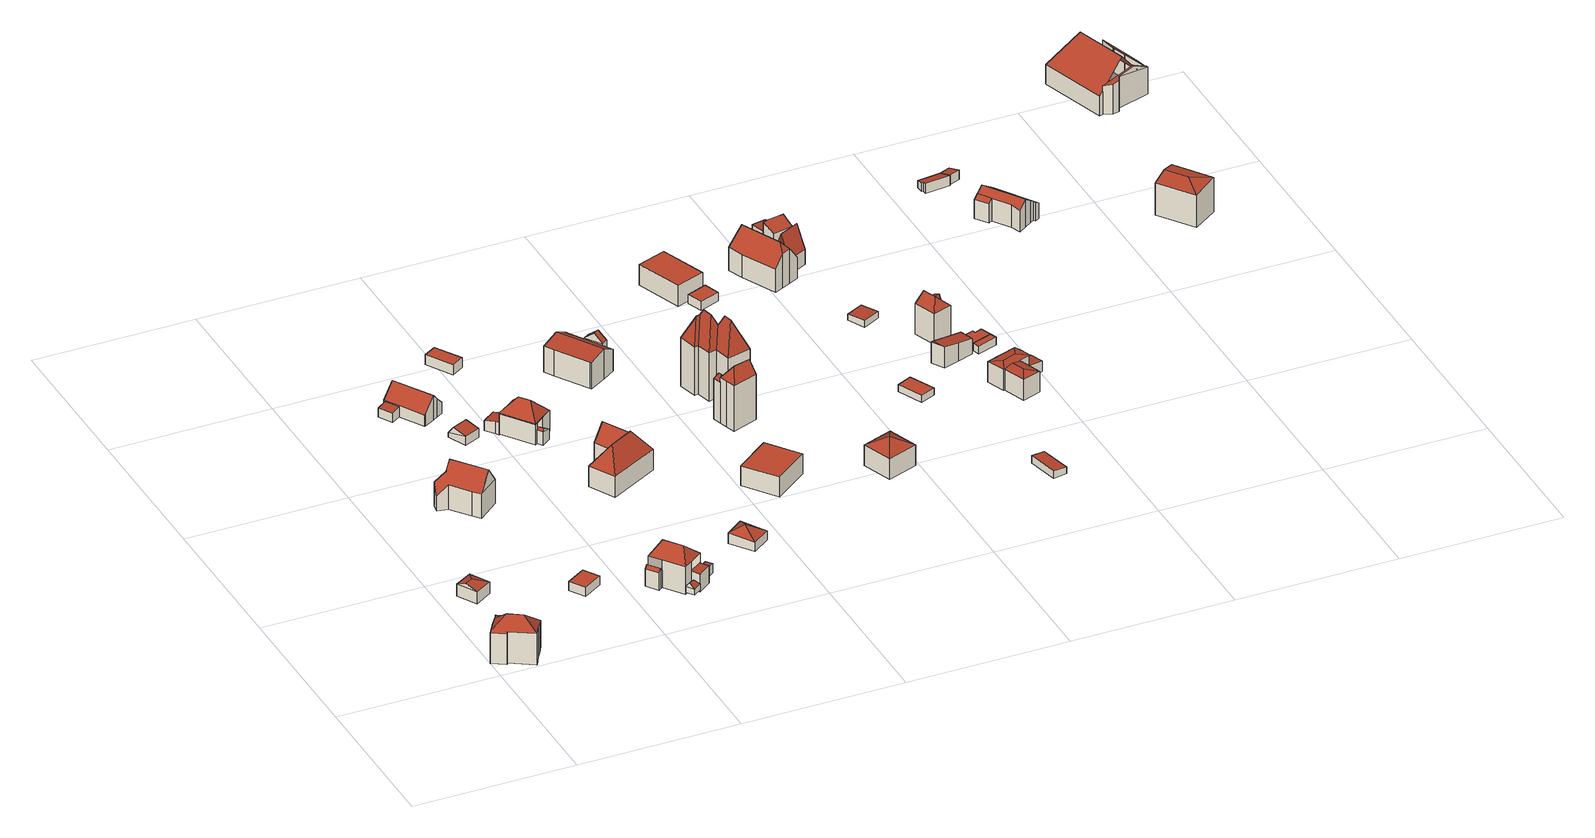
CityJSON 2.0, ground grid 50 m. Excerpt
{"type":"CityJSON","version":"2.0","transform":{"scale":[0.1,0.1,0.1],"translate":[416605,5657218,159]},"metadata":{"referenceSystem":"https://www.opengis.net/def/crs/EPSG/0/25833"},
"CityObjects":{
"building1":{"type":"Building","attributes":{"Gemeindeschluessel":14612000,"Geometrietyp2DReferenz":"3000","function":"31001_9998","roofType":"9999"},"children":["building1-1","building1-2"]},
"building1-1":{"type":"BuildingPart","attributes":{"Dachtyp_tdc":"tdcFreeFormRoof","Dachneigung":25.1,"QualitaetDacherkennung":10,"Geometrietyp2DReferenz":"3000","measuredHeight":8.45,"roofType":"5000"},"parents":["building1"],"geometry":[{"type":"MultiSurface","lod":"2","boundaries":[[[0,1,2,3]],[[1,4,5,2]],[[4,6,7,5]],[[6,8,9,7]],[[8,10,11,9]],[[12,0,3,13]],[[10,8,14]],[[8,6,4,1,0,15,14]],[[0,12,15]],[[12,10,14,15]],[[3,2,5,7,9,11,13]]],"semantics":{"surfaces":[{"type":"WallSurface"},{"type":"RoofSurface"},{"type":"GroundSurface"}],"values":[0,0,0,0,0,0,1,1,1,1,2]}}]},
"building1-2":{"type":"BuildingPart","attributes":{"Dachtyp_tdc":"tdcHipRoof","Dachneigung":44.8,"QualitaetDacherkennung":46,"Geometrietyp2DReferenz":"3000","measuredHeight":12.95,"roofType":"3200"},"parents":["building1"],"geometry":[{"type":"MultiSurface","lod":"2","boundaries":[[[16,17,18,19]],[[17,20,21,18]],[[20,22,23,21]],[[22,24,25,23]],[[24,26,27,25]],[[26,28,29,27]],[[28,30,31,29]],[[30,32,33,31]],[[32,34,12,13,33]],[[35,11,10]],[[35,16,19,11]],[[34,32,30,36]],[[22,20,17,16,37]],[[30,28,26,24,22,37,36]],[[16,35,34,36,37]],[[19,18,21,23,25,27,29,31,33,13,11]]],"semantics":{"surfaces":[{"type":"WallSurface"},{"type":"RoofSurface"},{"type":"GroundSurface"}],"values":[0,0,0,0,0,0,0,0,0,0,0,1,1,1,1,2]}}]},
"building2":{"type":"Building","attributes":{"Dachtyp_tdc":"tdcHipAndGableRoof","Gemeindeschluessel":14612000,"Dachneigung":21.62,"QualitaetDacherkennung":76,"Geometrietyp2DReferenz":"3000","measuredHeight":5.39,"function":"31001_9998","roofType":"5000"},"geometry":[{"type":"Solid","lod":"2","boundaries":[[[[38,39,40,41]],[[39,42,43,40]],[[42,44,45,43]],[[44,38,41,45]],[[42,39,46]],[[38,44,47]],[[39,38,47,46]],[[44,42,46,47]],[[41,40,43,45]]]],"semantics":{"surfaces":[{"type":"WallSurface"},{"type":"RoofSurface"},{"type":"GroundSurface"}],"values":[[0,0,0,0,1,0,1,1,2]]}}]},
"building3":{"type":"Building","attributes":{"Dachtyp_tdc":"tdcPolyFlatRoof","Gemeindeschluessel":14612000,"Dachneigung":0,"QualitaetDacherkennung":45,"Geometrietyp2DReferenz":"3000","measuredHeight":3,"function":"31001_9998","roofType":"1000"},"geometry":[{"type":"Solid","lod":"2","boundaries":[[[[48,49,50,51]],[[49,52,53,50]],[[52,54,55,53]],[[54,48,51,55]],[[54,52,49,48]],[[51,50,53,55]]]],"semantics":{"surfaces":[{"type":"WallSurface"},{"type":"RoofSurface"},{"type":"GroundSurface"}],"values":[[0,0,0,0,1,2]]}}]},
"building4":{"type":"Building","attributes":{"Dachtyp_tdc":"tdcFreeFormRoof","Gemeindeschluessel":14612000,"Dachneigung":53.07,"QualitaetDacherkennung":64,"Geometrietyp2DReferenz":"3000","measuredHeight":13.55,"function":"31001_9998","roofType":"5000"},"geometry":[{"type":"Solid","lod":"2","boundaries":[[[[56,57,58,59,60,61,62,63,64,65,66]],[[67,68,57,56]],[[68,69,58,57]],[[69,70,59,58]],[[70,71,60,59]],[[71,72,61,60]],[[72,73,62,61]],[[73,74,63,62]],[[74,75,64,63]],[[75,76,65,64]],[[76,77,66,65]],[[77,67,56,66]],[[76,75,78,79,69,68,67,77]],[[78,74,73,72,71,70,79]],[[70,69,79]],[[75,74,78]]]],"semantics":{"surfaces":[{"type":"GroundSurface"},{"type":"WallSurface"},{"type":"RoofSurface"}],"values":[[0,1,1,1,1,1,1,1,1,1,1,1,2,2,1,1]]}}]},
"building5":{"type":"Building","attributes":{"Gemeindeschluessel":14612000,"Geometrietyp2DReferenz":"3000","function":"31001_9998","roofType":"9999"},"children":["building5-1","building5-2"]},
"building5-1":{"type":"BuildingPart","attributes":{"Dachtyp_tdc":"tdcPolyFlatRoof","Dachneigung":7.34,"QualitaetDacherkennung":69,"Geometrietyp2DReferenz":"3000","measuredHeight":3.31,"roofType":"2100"},"parents":["building5"],"geometry":[{"type":"MultiSurface","lod":"2","boundaries":[[[80,81,82,83]],[[84,85,86,87]],[[85,80,83,86]],[[85,84,81,80]],[[83,82,87,86]]],"semantics":{"surfaces":[{"type":"WallSurface"},{"type":"RoofSurface"},{"type":"GroundSurface"}],"values":[0,0,0,1,2]}}]},
"building5-2":{"type":"BuildingPart","attributes":{"Dachtyp_tdc":"tdcGableRoof","Dachneigung":46.7,"QualitaetDacherkennung":74,"Geometrietyp2DReferenz":"3000","measuredHeight":7.92,"roofType":"3100"},"parents":["building5"],"geometry":[{"type":"MultiSurface","lod":"2","boundaries":[[[88,82,81]],[[88,89,90,82]],[[89,91,92,90]],[[91,93,94,92]],[[93,95,96,94]],[[95,97,98,96]],[[97,99,100,98]],[[99,101,102,100]],[[101,103,104,102]],[[103,105,106,104]],[[105,107,108,106]],[[107,109,110,108]],[[109,111,112,110]],[[111,113,84,87,112]],[[107,105,103,101,99,97,95,93,91]],[[91,89,88,113,111,109,107]],[[87,82,90,92,94,96,98,100,102,104,106,108,110,112]]],"semantics":{"surfaces":[{"type":"WallSurface"},{"type":"RoofSurface"},{"type":"GroundSurface"}],"values":[0,0,0,0,0,0,0,0,0,0,0,0,0,0,1,1,2]}}]},
"building6":{"type":"Building","attributes":{"Dachtyp_tdc":"tdcFreeFormRoof","Gemeindeschluessel":14612000,"Dachneigung":47.41,"QualitaetDacherkennung":12,"Geometrietyp2DReferenz":"3000","measuredHeight":3.45,"function":"31001_9998","roofType":"5000"},"geometry":[{"type":"Solid","lod":"2","boundaries":[[[[114,115,116,117]],[[115,118,119,116]],[[118,120,121,119]],[[120,114,117,121]],[[122,123,120,118]],[[122,118,115]],[[123,122,115,114]],[[123,114,120]],[[117,116,119,121]]]],"semantics":{"surfaces":[{"type":"WallSurface"},{"type":"RoofSurface"},{"type":"GroundSurface"}],"values":[[0,0,0,0,1,1,1,0,2]]}}]},
"building7":{"type":"Building","attributes":{"Gemeindeschluessel":14612000,"Geometrietyp2DReferenz":"3000","function":"31001_9998","roofType":"9999"},"children":["building7-1","building7-2","building7-3","building7-4"]},
"building7-1":{"type":"BuildingPart","attributes":{"Dachtyp_tdc":"tdcPolyFlatRoof","Dachneigung":8.64,"QualitaetDacherkennung":60,"Geometrietyp2DReferenz":"3000","measuredHeight":6.29,"roofType":"2100"},"parents":["building7"],"geometry":[{"type":"MultiSurface","lod":"2","boundaries":[[[124,125,126,127]],[[125,128,129,126]],[[128,130,131,129]],[[130,132,133,131]],[[130,128,125,124,132]],[[133,127,126,129,131]]],"semantics":{"surfaces":[{"type":"WallSurface"},{"type":"RoofSurface"},{"type":"GroundSurface"}],"values":[0,0,0,0,1,2]}}]},
"building7-2":{"type":"BuildingPart","attributes":{"Dachtyp_tdc":"tdcPolyFlatRoof","Dachneigung":3.96,"QualitaetDacherkennung":49,"Geometrietyp2DReferenz":"3000","measuredHeight":5.89,"roofType":"2100"},"parents":["building7"],"geometry":[{"type":"MultiSurface","lod":"2","boundaries":[[[134,135,136,137]],[[138,139,140,141]],[[139,142,143,140]],[[142,134,137,143]],[[142,139,138,135,134]],[[137,136,141,140,143]]],"semantics":{"surfaces":[{"type":"WallSurface"},{"type":"RoofSurface"},{"type":"GroundSurface"}],"values":[0,0,0,0,1,2]}}]},
"building7-3":{"type":"BuildingPart","attributes":{"Dachtyp_tdc":"tdcFreeFormRoof","Dachneigung":52.85,"QualitaetDacherkennung":14,"Geometrietyp2DReferenz":"3000","measuredHeight":6.68,"roofType":"5000"},"parents":["building7"],"geometry":[{"type":"MultiSurface","lod":"2","boundaries":[[[144,145,146,147]],[[145,148,149,146]],[[148,150,151,149]],[[150,152,153,151]],[[154,144,147,155]],[[150,148,145,144]],[[144,154,152,150]],[[147,146,149,151,153,155]]],"semantics":{"surfaces":[{"type":"WallSurface"},{"type":"RoofSurface"},{"type":"GroundSurface"}],"values":[0,0,0,0,0,1,1,2]}}]},
"building7-4":{"type":"BuildingPart","attributes":{"Dachtyp_tdc":"tdcFreeFormRoof","Dachneigung":42.91,"QualitaetDacherkennung":62,"Geometrietyp2DReferenz":"3000","measuredHeight":12.78,"roofType":"5000"},"parents":["building7"],"geometry":[{"type":"MultiSurface","lod":"2","boundaries":[[[156,157,158,136,135]],[[157,159,154,155,158]],[[160,153,152]],[[160,161,162,153]],[[161,163,127,162]],[[163,124,127]],[[164,133,132]],[[164,165,141,133]],[[165,138,141]],[[165,164,163,161,166,167]],[[161,160,166]],[[160,159,157,167,166]],[[157,156,165,167]],[[136,158,155,153,162,127,133,141]]],"semantics":{"surfaces":[{"type":"WallSurface"},{"type":"RoofSurface"},{"type":"GroundSurface"}],"values":[0,0,0,0,0,0,0,0,0,1,1,1,1,2]}}]},
"building8":{"type":"Building","attributes":{"Dachtyp_tdc":"tdcGableRoof","Gemeindeschluessel":14612000,"Dachneigung":10.67,"QualitaetDacherkennung":21,"Geometrietyp2DReferenz":"3000","measuredHeight":3.77,"function":"31001_9998","roofType":"3100"},"geometry":[{"type":"Solid","lod":"2","boundaries":[[[[168,169,170,171]],[[169,172,173,170]],[[172,174,175,173]],[[174,168,171,175]],[[172,169,176]],[[168,174,177]],[[169,168,177,176]],[[174,172,176,177]],[[171,170,173,175]]]],"semantics":{"surfaces":[{"type":"WallSurface"},{"type":"RoofSurface"},{"type":"GroundSurface"}],"values":[[0,0,0,0,0,0,1,1,2]]}}]},
"building9":{"type":"Building","attributes":{"Dachtyp_tdc":"tdcPolyFlatRoof","Gemeindeschluessel":14612000,"Dachneigung":0,"QualitaetDacherkennung":13,"Geometrietyp2DReferenz":"3000","measuredHeight":3.15,"function":"31001_9998","roofType":"1000"},"geometry":[{"type":"Solid","lod":"2","boundaries":[[[[178,179,180,181]],[[179,182,183,180]],[[182,184,185,183]],[[184,178,181,185]],[[184,182,179,178]],[[181,180,183,185]]]],"semantics":{"surfaces":[{"type":"WallSurface"},{"type":"RoofSurface"},{"type":"GroundSurface"}],"values":[[0,0,0,0,1,2]]}}]},
"building10":{"type":"Building","attributes":{"Dachtyp_tdc":"tdcPolyFlatRoof","Gemeindeschluessel":14612000,"Dachneigung":10.37,"QualitaetDacherkennung":70,"Geometrietyp2DReferenz":"3000","measuredHeight":4.11,"function":"31001_9998","roofType":"2100"},"geometry":[{"type":"Solid","lod":"2","boundaries":[[[[186,187,188,189]],[[187,190,191,188]],[[190,192,193,191]],[[192,194,195,193]],[[194,186,189,195]],[[194,192,190,187,186]],[[189,188,191,193,195]]]],"semantics":{"surfaces":[{"type":"WallSurface"},{"type":"RoofSurface"},{"type":"GroundSurface"}],"values":[[0,0,0,0,0,1,2]]}}]},
"building11":{"type":"Building","attributes":{"Gemeindeschluessel":14612000,"Geometrietyp2DReferenz":"3000","function":"31001_9998","roofType":"9999"},"children":["building11-1","building11-2"]},
"building11-1":{"type":"BuildingPart","attributes":{"Dachtyp_tdc":"tdcGableRoof","Dachneigung":33.6,"QualitaetDacherkennung":15,"Geometrietyp2DReferenz":"3000","measuredHeight":5.39,"roofType":"3100"},"parents":["building11"],"geometry":[{"type":"MultiSurface","lod":"2","boundaries":[[[196,197,198,199]],[[197,200,201,198]],[[200,202,203,201]],[[200,197,204]],[[197,196,205,204]],[[202,200,204,205]],[[199,198,201,203]]],"semantics":{"surfaces":[{"type":"WallSurface"},{"type":"RoofSurface"},{"type":"GroundSurface"}],"values":[0,0,0,0,1,1,2]}}]},
"building11-2":{"type":"BuildingPart","attributes":{"Dachtyp_tdc":"tdcHipRoof","Dachneigung":47.22,"QualitaetDacherkennung":75,"Geometrietyp2DReferenz":"3000","measuredHeight":11.13,"roofType":"3200"},"parents":["building11"],"geometry":[{"type":"MultiSurface","lod":"2","boundaries":[[[206,207,208,209]],[[207,210,211,208]],[[210,212,213,211]],[[212,214,199,213]],[[214,196,199]],[[215,216,217,203,202]],[[216,206,209,217]],[[210,218,219,220]],[[221,222,212,223,224]],[[219,224,223,220]],[[212,210,220,223]],[[216,224,219,206]],[[215,221,224,216]],[[212,222,214]],[[214,222,221,215]],[[206,219,218,207]],[[207,218,210]],[[209,208,211,213,199,203,217]]],"semantics":{"surfaces":[{"type":"WallSurface"},{"type":"RoofSurface"},{"type":"GroundSurface"}],"values":[0,0,0,0,0,0,0,1,1,1,1,0,0,0,0,0,0,2]}}]},
"building12":{"type":"Building","attributes":{"Dachtyp_tdc":"tdcPolyFlatRoof","Gemeindeschluessel":14612000,"Dachneigung":0,"QualitaetDacherkennung":84,"Geometrietyp2DReferenz":"3000","measuredHeight":3.33,"function":"31001_9998","roofType":"1000"},"geometry":[{"type":"Solid","lod":"2","boundaries":[[[[225,226,227,228]],[[226,229,230,227]],[[229,231,232,230]],[[231,225,228,232]],[[231,229,226,225]],[[228,227,230,232]]]],"semantics":{"surfaces":[{"type":"WallSurface"},{"type":"RoofSurface"},{"type":"GroundSurface"}],"values":[[0,0,0,0,1,2]]}}]},
"building13":{"type":"Building","attributes":{"Dachtyp_tdc":"tdcFreeFormRoof","Gemeindeschluessel":14612000,"Dachneigung":55.38,"QualitaetDacherkennung":66,"Geometrietyp2DReferenz":"3000","measuredHeight":13.31,"function":"31001_9998","roofType":"5000"},"geometry":[{"type":"Solid","lod":"2","boundaries":[[[[233,234,235]],[[236,233,235,237]],[[238,239,236,237,240]],[[238,240,241]],[[239,238,241,242]],[[243,244,245,246,247,248]],[[241,240,244,243]],[[240,237,245,244]],[[237,235,246,245]],[[235,234,247,246]],[[234,242,248,247]],[[242,241,243,248]],[[233,236,239,242,234]]]],"semantics":{"surfaces":[{"type":"WallSurface"},{"type":"RoofSurface"},{"type":"GroundSurface"}],"values":[[0,1,1,1,1,2,0,0,0,0,0,0,1]]}}]},
"building14":{"type":"Building","attributes":{"Dachtyp_tdc":"tdcTentRoof","Gemeindeschluessel":14612000,"Dachneigung":26.99,"QualitaetDacherkennung":42,"Geometrietyp2DReferenz":"3000","measuredHeight":5.52,"function":"31001_9998","roofType":"3500"},"geometry":[{"type":"Solid","lod":"2","boundaries":[[[[249,250,251,252]],[[250,253,254,251]],[[253,255,256,254]],[[255,249,252,256]],[[250,249,257]],[[253,250,257]],[[255,253,257]],[[249,255,257]],[[252,251,254,256]]]],"semantics":{"surfaces":[{"type":"WallSurface"},{"type":"RoofSurface"},{"type":"GroundSurface"}],"values":[[0,0,0,0,1,1,1,1,2]]}}]},
"building15":{"type":"Building","attributes":{"Gemeindeschluessel":14612000,"Geometrietyp2DReferenz":"3000","function":"31001_9998","roofType":"9999"},"children":["building15-1","building15-2"]},
"building15-1":{"type":"BuildingPart","attributes":{"Dachtyp_tdc":"tdcGableRoof","Dachneigung":38.47,"QualitaetDacherkennung":63,"Geometrietyp2DReferenz":"3000","measuredHeight":10.13,"roofType":"3100"},"parents":["building15"],"geometry":[{"type":"MultiSurface","lod":"2","boundaries":[[[258,259,260,261,262]],[[259,263,264,260]],[[263,265,266,267,264]],[[263,259,268]],[[258,265,269]],[[259,258,269,268]],[[265,263,268,269]],[[261,260,264,267]]],"semantics":{"surfaces":[{"type":"WallSurface"},{"type":"RoofSurface"},{"type":"GroundSurface"}],"values":[0,0,0,0,0,1,1,2]}}]},
"building15-2":{"type":"BuildingPart","attributes":{"Dachtyp_tdc":"tdcGableRoof","Dachneigung":11.44,"QualitaetDacherkennung":45,"Geometrietyp2DReferenz":"3000","measuredHeight":9.8,"roofType":"3100"},"parents":["building15"],"geometry":[{"type":"MultiSurface","lod":"2","boundaries":[[[266,270,271,267]],[[270,272,273,271]],[[272,274,275,273]],[[274,276,277,275]],[[276,278,279,277]],[[278,280,281,279]],[[280,282,283,281]],[[282,284,285,283]],[[284,262,261,285]],[[282,280,278,276,274,272]],[[272,270,266,262,284,282]],[[267,271,273,275,277,279,281,283,285,261]]],"semantics":{"surfaces":[{"type":"WallSurface"},{"type":"RoofSurface"},{"type":"GroundSurface"}],"values":[0,0,0,0,0,0,0,0,0,1,1,2]}}]},
"building16":{"type":"Building","attributes":{"Dachtyp_tdc":"tdcPolyFlatRoof","Gemeindeschluessel":14612000,"Dachneigung":0,"QualitaetDacherkennung":52,"Geometrietyp2DReferenz":"3000","measuredHeight":6.54,"function":"31001_9998","roofType":"1000"},"geometry":[{"type":"Solid","lod":"2","boundaries":[[[[286,287,288,289]],[[290,291,292,293]],[[286,289,290,293]],[[289,288,291,290]],[[288,287,292,291]],[[287,286,293,292]]]],"semantics":{"surfaces":[{"type":"RoofSurface"},{"type":"GroundSurface"},{"type":"WallSurface"}],"values":[[0,1,2,2,2,2]]}}]},
"building17":{"type":"Building","attributes":{"Gemeindeschluessel":14612000,"Geometrietyp2DReferenz":"3000","function":"31001_9998","roofType":"9999"},"children":["building17-1","building17-2"]},
"building17-1":{"type":"BuildingPart","attributes":{"Dachtyp_tdc":"tdcFreeFormRoof","Dachneigung":61.55,"QualitaetDacherkennung":14,"Geometrietyp2DReferenz":"3000","measuredHeight":15.26,"roofType":"5000"},"parents":["building17"],"geometry":[{"type":"MultiSurface","lod":"2","boundaries":[[[294,295,296,297]],[[295,298,299,296]],[[298,300,301,299]],[[295,294,302,303]],[[294,300,302]],[[300,298,303,302]],[[298,295,303]],[[297,296,299,301]]],"semantics":{"surfaces":[{"type":"WallSurface"},{"type":"RoofSurface"},{"type":"GroundSurface"}],"values":[0,0,0,1,1,1,1,2]}}]},
"building17-2":{"type":"BuildingPart","attributes":{"Dachtyp_tdc":"tdcFreeFormRoof","Dachneigung":54.78,"QualitaetDacherkennung":2,"Geometrietyp2DReferenz":"3000","measuredHeight":18.84,"roofType":"5000"},"parents":["building17"],"geometry":[{"type":"MultiSurface","lod":"2","boundaries":[[[304,305,306,307]],[[305,308,309,306]],[[308,310,311,309]],[[310,312,313,311]],[[312,314,315,313]],[[314,316,297,315]],[[316,294,297]],[[317,318,319,301,300]],[[318,304,307,319]],[[316,314,312,320]],[[312,310,308,320]],[[308,305,304,318,317,316,320]],[[307,306,309,311,313,315,297,301,319]]],"semantics":{"surfaces":[{"type":"WallSurface"},{"type":"RoofSurface"},{"type":"GroundSurface"}],"values":[0,0,0,0,0,0,0,0,0,1,1,1,2]}}]},
"building18":{"type":"Building","attributes":{"Dachtyp_tdc":"tdcFreeFormRoof","Gemeindeschluessel":14612000,"Dachneigung":67.36,"QualitaetDacherkennung":2,"Geometrietyp2DReferenz":"3000","measuredHeight":24.95,"function":"31001_9998","roofType":"5000"},"geometry":[{"type":"Solid","lod":"2","boundaries":[[[[321,322,323,324]],[[322,325,326,323]],[[325,327,328,326]],[[327,329,330,328]],[[329,331,332,330]],[[331,333,334,332]],[[333,335,336,334]],[[335,337,338,336]],[[337,339,340,338]],[[339,341,342,340]],[[341,343,344,342]],[[343,321,324,344]],[[345,346,341,339]],[[347,345,339,337]],[[348,349,350,347,337,335]],[[348,335,351]],[[335,352,351]],[[333,352,335]],[[331,352,333]],[[352,331,329]],[[352,329,327]],[[351,352,327,325]],[[349,348,351,325,322]],[[350,349,322,321]],[[346,345,347,350,321,343]],[[346,343,341]],[[324,323,326,328,330,332,334,336,338,340,342,344]]]],"semantics":{"surfaces":[{"type":"WallSurface"},{"type":"RoofSurface"},{"type":"GroundSurface"}],"values":[[0,0,0,0,0,0,0,0,0,0,0,0,1,1,1,1,1,1,1,1,1,1,1,1,1,1,2]]}}]},
"building19":{"type":"Building","attributes":{"Dachtyp_tdc":"tdcTentRoof","Gemeindeschluessel":14612000,"Dachneigung":29.95,"QualitaetDacherkennung":81,"Geometrietyp2DReferenz":"3000","measuredHeight":9.58,"function":"31001_9998","roofType":"3500"},"geometry":[{"type":"Solid","lod":"2","boundaries":[[[[353,354,355,356]],[[354,357,358,355]],[[357,359,360,358]],[[359,353,356,360]],[[354,353,361]],[[357,354,361]],[[359,357,361]],[[353,359,361]],[[356,355,358,360]]]],"semantics":{"surfaces":[{"type":"WallSurface"},{"type":"RoofSurface"},{"type":"GroundSurface"}],"values":[[0,0,0,0,1,1,1,1,2]]}}]},
"building20":{"type":"Building","attributes":{"Dachtyp_tdc":"tdcPolyFlatRoof","Gemeindeschluessel":14612000,"Dachneigung":0,"QualitaetDacherkennung":82,"Geometrietyp2DReferenz":"3000","measuredHeight":6.79,"function":"31001_9998","roofType":"1000"},"geometry":[{"type":"Solid","lod":"2","boundaries":[[[[362,363,364,365]],[[363,366,367,364]],[[366,368,369,367]],[[366,363,362,368]],[[369,365,364,367]],[[368,362,365,369]]]],"semantics":{"surfaces":[{"type":"WallSurface"},{"type":"RoofSurface"},{"type":"GroundSurface"}],"values":[[0,0,0,1,2,0]]}}]},
"building21":{"type":"Building","attributes":{"Dachtyp_tdc":"tdcPolyFlatRoof","Gemeindeschluessel":14612000,"Dachneigung":0,"QualitaetDacherkennung":82,"Geometrietyp2DReferenz":"3000","measuredHeight":2.9,"function":"31001_9998","roofType":"1000"},"geometry":[{"type":"Solid","lod":"2","boundaries":[[[[370,371,372,373]],[[371,374,375,372]],[[374,376,377,375]],[[376,370,373,377]],[[376,374,371,370]],[[373,372,375,377]]]],"semantics":{"surfaces":[{"type":"WallSurface"},{"type":"RoofSurface"},{"type":"GroundSurface"}],"values":[[0,0,0,0,1,2]]}}]},
"building22":{"type":"Building","attributes":{"Dachtyp_tdc":"tdcPolyFlatRoof","Gemeindeschluessel":14612000,"Dachneigung":0,"QualitaetDacherkennung":81,"Geometrietyp2DReferenz":"3000","measuredHeight":2.27,"function":"31001_9998","roofType":"1000"},"geometry":[{"type":"Solid","lod":"2","boundaries":[[[[378,379,380,381]],[[379,382,383,380]],[[382,384,385,383]],[[384,378,381,385]],[[384,382,379,378]],[[381,380,383,385]]]],"semantics":{"surfaces":[{"type":"WallSurface"},{"type":"RoofSurface"},{"type":"GroundSurface"}],"values":[[0,0,0,0,1,2]]}}]},
"building23":{"type":"Building","attributes":{"Dachtyp_tdc":"tdcPolyFlatRoof","Gemeindeschluessel":14612000,"Dachneigung":3.33,"QualitaetDacherkennung":64,"Geometrietyp2DReferenz":"3000","measuredHeight":2.37,"function":"31001_9998","roofType":"2100"},"geometry":[{"type":"Solid","lod":"2","boundaries":[[[[386,387,388,389]],[[387,390,391,388]],[[390,392,393,391]],[[392,386,389,393]],[[392,390,387,386]],[[389,388,391,393]]]],"semantics":{"surfaces":[{"type":"WallSurface"},{"type":"RoofSurface"},{"type":"GroundSurface"}],"values":[[0,0,0,0,1,2]]}}]},
"building24":{"type":"Building","attributes":{"Gemeindeschluessel":14612000,"Geometrietyp2DReferenz":"3000","function":"31001_9998","roofType":"9999"},"children":["building24-1","building24-2"]},
"building24-1":{"type":"BuildingPart","attributes":{"Dachtyp_tdc":"tdcGableRoof","Dachneigung":68.6,"QualitaetDacherkennung":11,"Geometrietyp2DReferenz":"3000","measuredHeight":12.24,"roofType":"3100"},"parents":["building24"],"geometry":[{"type":"MultiSurface","lod":"2","boundaries":[[[394,395,396,397]],[[395,398,399,396]],[[398,400,401,399]],[[400,402,403,401]],[[404,405,406,407]],[[405,394,397,406]],[[408,409,402,400,398]],[[398,395,394,405,404,410,408]],[[397,396,399,401,403,411,407,406]]],"semantics":{"surfaces":[{"type":"WallSurface"},{"type":"RoofSurface"},{"type":"GroundSurface"}],"values":[0,0,0,0,0,0,1,1,2]}}]},
"building24-2":{"type":"BuildingPart","attributes":{"Dachtyp_tdc":"tdcGableAndHippedGRoof","Dachneigung":53.27,"QualitaetDacherkennung":57,"Geometrietyp2DReferenz":"3000","measuredHeight":13.42,"roofType":"9999"},"parents":["building24"],"geometry":[{"type":"MultiSurface","lod":"2","boundaries":[[[412,413,414,415]],[[413,416,417,414]],[[416,418,419,417]],[[418,420,421,419]],[[420,422,404,407,421]],[[423,424,425,403,402]],[[424,426,427,425]],[[426,428,429,427]],[[428,430,431,429]],[[430,432,433,431]],[[432,412,415,433]],[[428,426,434]],[[426,424,423,409,435,410,422,420,418,416,413,434]],[[413,412,432,430,428,434]],[[415,414,417,419,421,407,411,403,425,427,429,431,433]]],"semantics":{"surfaces":[{"type":"WallSurface"},{"type":"RoofSurface"},{"type":"GroundSurface"}],"values":[0,0,0,0,0,0,0,0,0,0,0,1,1,1,2]}}]},
"building25":{"type":"Building","attributes":{"Dachtyp_tdc":"tdcPolyFlatRoof","Gemeindeschluessel":14612000,"Dachneigung":2.87,"QualitaetDacherkennung":64,"Geometrietyp2DReferenz":"3000","measuredHeight":2.2,"function":"31001_9998","roofType":"2100"},"geometry":[{"type":"Solid","lod":"2","boundaries":[[[[436,437,438,439]],[[437,440,441,438]],[[440,442,443,441]],[[442,436,439,443]],[[442,440,437,436]],[[439,438,441,443]]]],"semantics":{"surfaces":[{"type":"WallSurface"},{"type":"RoofSurface"},{"type":"GroundSurface"}],"values":[[0,0,0,0,1,2]]}}]},
"building26":{"type":"Building","attributes":{"Gemeindeschluessel":14612000,"Geometrietyp2DReferenz":"3000","function":"31001_9998","roofType":"9999"},"children":["building26-1","building26-2"]},
"building26-1":{"type":"BuildingPart","attributes":{"Dachtyp_tdc":"tdcPolyFlatRoof","Dachneigung":22.62,"QualitaetDacherkennung":57,"Geometrietyp2DReferenz":"3000","measuredHeight":7.35,"roofType":"2100"},"parents":["building26"],"geometry":[{"type":"MultiSurface","lod":"2","boundaries":[[[444,445,446,447]],[[445,448,449,446]],[[448,450,451,449]],[[450,452,453,454,451]],[[455,444,447,456,457]],[[455,452,450,448,445,444]],[[447,446,449,451,454,456]]],"semantics":{"surfaces":[{"type":"WallSurface"},{"type":"RoofSurface"},{"type":"GroundSurface"}],"values":[0,0,0,0,0,1,2]}}]},
"building26-2":{"type":"BuildingPart","attributes":{"Dachtyp_tdc":"tdcPolyFlatRoof","Dachneigung":4.59,"QualitaetDacherkennung":80,"Geometrietyp2DReferenz":"3000","measuredHeight":3.03,"roofType":"2100"},"parents":["building26"],"geometry":[{"type":"MultiSurface","lod":"2","boundaries":[[[453,458,459,454]],[[458,460,461,459]],[[460,457,456,461]],[[457,460,458,453]],[[454,459,461,456]]],"semantics":{"surfaces":[{"type":"WallSurface"},{"type":"RoofSurface"},{"type":"GroundSurface"}],"values":[0,0,0,1,2]}}]},
"building27":{"type":"Building","attributes":{"Dachtyp_tdc":"tdcFreeFormRoof","Gemeindeschluessel":14612000,"Dachneigung":10.07,"QualitaetDacherkennung":25,"Geometrietyp2DReferenz":"3000","measuredHeight":6.96,"function":"31001_9998","roofType":"5000"},"geometry":[{"type":"Solid","lod":"2","boundaries":[[[[462,463,464,465]],[[463,466,467,464]],[[466,468,469,467]],[[468,470,471,469]],[[470,472,473,471]],[[472,462,465,473]],[[474,475,462]],[[470,468,466,463,475,474,472]],[[462,472,474]],[[463,462,475]],[[465,464,467,469,471,473]]]],"semantics":{"surfaces":[{"type":"WallSurface"},{"type":"RoofSurface"},{"type":"GroundSurface"}],"values":[[0,0,0,0,0,0,1,1,0,0,2]]}}]},
"building28":{"type":"Building","attributes":{"Gemeindeschluessel":14612000,"Geometrietyp2DReferenz":"3000","function":"31001_9998","roofType":"9999"},"children":["building28-1","building28-2"]},
"building28-1":{"type":"BuildingPart","attributes":{"Dachtyp_tdc":"tdcFreeFormRoof","Dachneigung":43.65,"QualitaetDacherkennung":2,"Geometrietyp2DReferenz":"3000","measuredHeight":13.06,"roofType":"5000"},"parents":["building28"],"geometry":[{"type":"MultiSurface","lod":"2","boundaries":[[[476,477,478,479]],[[477,480,481,478]],[[480,482,483,481]],[[482,484,485,483]],[[484,486,487,488,485]],[[489,476,479,490,491]],[[484,482,480,477,492]],[[477,476,492]],[[476,489,493,494,495,486,484,492]],[[479,478,481,483,485,488,496,490]]],"semantics":{"surfaces":[{"type":"WallSurface"},{"type":"RoofSurface"},{"type":"GroundSurface"}],"values":[0,0,0,0,0,0,1,1,1,2]}}]},
"building28-2":{"type":"BuildingPart","attributes":{"Dachtyp_tdc":"tdcGableRoof","Dachneigung":69.75,"QualitaetDacherkennung":10,"Geometrietyp2DReferenz":"3000","measuredHeight":10.52,"roofType":"3100"},"parents":["building28"],"geometry":[{"type":"MultiSurface","lod":"2","boundaries":[[[497,498,499,500]],[[498,501,502,499]],[[501,491,490,502]],[[487,503,504,488]],[[503,497,500,504]],[[505,493,491,501,498]],[[498,497,503,487,495,505]],[[500,499,502,490,496,488,504]]],"semantics":{"surfaces":[{"type":"WallSurface"},{"type":"RoofSurface"},{"type":"GroundSurface"}],"values":[0,0,0,0,0,1,1,2]}}]},
"building29":{"type":"Building","attributes":{"Gemeindeschluessel":14612000,"Geometrietyp2DReferenz":"3000","function":"31001_9998","roofType":"9999"},"children":["building29-1","building29-2","building29-3"]},
"building29-1":{"type":"BuildingPart","attributes":{"Dachtyp_tdc":"tdcHipRoof","Dachneigung":13.16,"QualitaetDacherkennung":77,"Geometrietyp2DReferenz":"3000","measuredHeight":7.41,"roofType":"3200"},"parents":["building29"],"geometry":[{"type":"MultiSurface","lod":"2","boundaries":[[[506,507,508]],[[506,509,510,507]],[[509,511,512,510]],[[511,513,514,512]],[[513,515,516,517,514]],[[518,519,520,521,522]],[[519,523,520]],[[524,515,513,525]],[[511,509,526]],[[513,511,526,525]],[[509,506,527,528,519,518,524,525,526]],[[507,510,512,514,517,529,521,520]]],"semantics":{"surfaces":[{"type":"WallSurface"},{"type":"RoofSurface"},{"type":"GroundSurface"}],"values":[0,0,0,0,0,0,0,1,1,1,1,2]}}]},
"building29-2":{"type":"BuildingPart","attributes":{"Dachtyp_tdc":"tdcHipAndGableRoof","Dachneigung":13.05,"QualitaetDacherkennung":69,"Geometrietyp2DReferenz":"3000","measuredHeight":7.42,"roofType":"5000"},"parents":["building29"],"geometry":[{"type":"MultiSurface","lod":"2","boundaries":[[[523,530,531,520]],[[530,532,533,531]],[[532,508,507,533]],[[532,530,534]],[[530,523,528,535,534]],[[508,532,534,535,527]],[[520,531,533,507]]],"semantics":{"surfaces":[{"type":"WallSurface"},{"type":"RoofSurface"},{"type":"GroundSurface"}],"values":[0,0,0,1,1,1,2]}}]},
"building29-3":{"type":"BuildingPart","attributes":{"Dachtyp_tdc":"tdcPolyFlatRoof","Dachneigung":7.18,"QualitaetDacherkennung":58,"Geometrietyp2DReferenz":"3000","measuredHeight":4.07,"roofType":"2100"},"parents":["building29"],"geometry":[{"type":"MultiSurface","lod":"2","boundaries":[[[536,537,538,539]],[[537,522,521,538]],[[516,540,541,517]],[[540,536,539,541]],[[540,516,542,522,537,536]],[[539,538,521,529,517,541]]],"semantics":{"surfaces":[{"type":"WallSurface"},{"type":"RoofSurface"},{"type":"GroundSurface"}],"values":[0,0,0,0,1,2]}}]},
"building30":{"type":"Building","attributes":{"Dachtyp_tdc":"tdcPolyFlatRoof","Gemeindeschluessel":14612000,"Dachneigung":0,"QualitaetDacherkennung":56,"Geometrietyp2DReferenz":"3000","measuredHeight":2.28,"function":"31001_9998","roofType":"1000"},"geometry":[{"type":"Solid","lod":"2","boundaries":[[[[543,544,545,546]],[[544,547,548,545]],[[547,549,550,548]],[[549,551,552,550]],[[551,553,554,552]],[[553,555,556,554]],[[555,543,546,556]],[[555,553,551,549,547,544,543]],[[546,545,548,550,552,554,556]]]],"semantics":{"surfaces":[{"type":"WallSurface"},{"type":"RoofSurface"},{"type":"GroundSurface"}],"values":[[0,0,0,0,0,0,0,1,2]]}}]},
"building31":{"type":"Building","attributes":{"Dachtyp_tdc":"tdcPolyFlatRoof","Gemeindeschluessel":14612000,"Dachneigung":0,"QualitaetDacherkennung":63,"Geometrietyp2DReferenz":"3000","measuredHeight":2.53,"function":"31001_9998","roofType":"1000"},"geometry":[{"type":"Solid","lod":"2","boundaries":[[[[543,555,557,558]],[[555,559,560,557]],[[559,561,562,560]],[[561,543,558,562]],[[561,559,555,543]],[[558,557,560,562]]]],"semantics":{"surfaces":[{"type":"WallSurface"},{"type":"RoofSurface"},{"type":"GroundSurface"}],"values":[[0,0,0,0,1,2]]}}]},
"building32":{"type":"Building","attributes":{"Dachtyp_tdc":"tdcPolyFlatRoof","Gemeindeschluessel":14612000,"Dachneigung":12.84,"QualitaetDacherkennung":60,"Geometrietyp2DReferenz":"3000","measuredHeight":3.23,"function":"31001_9998","roofType":"2100"},"geometry":[{"type":"Solid","lod":"2","boundaries":[[[[563,564,565,566]],[[564,567,568,565]],[[567,569,570,568]],[[569,571,572,570]],[[571,573,574,572]],[[573,563,566,574]],[[573,571,569,567,564,563]],[[566,565,568,570,572,574]]]],"semantics":{"surfaces":[{"type":"WallSurface"},{"type":"RoofSurface"},{"type":"GroundSurface"}],"values":[[0,0,0,0,0,0,1,2]]}}]},
"building33":{"type":"Building","attributes":{"Gemeindeschluessel":14612000,"Geometrietyp2DReferenz":"3000","function":"31001_9998","roofType":"9999"},"children":["building33-1","building33-2"]},
"building33-1":{"type":"BuildingPart","attributes":{"Dachtyp_tdc":"tdcPolyFlatRoof","Dachneigung":36.62,"QualitaetDacherkennung":56,"Geometrietyp2DReferenz":"3000","measuredHeight":7.45,"roofType":"2100"},"parents":["building33"],"geometry":[{"type":"MultiSurface","lod":"2","boundaries":[[[575,576,577,578,579]],[[580,581,582,583]],[[581,575,579,582]],[[581,580,584,576,575]],[[579,578,583,582]]],"semantics":{"surfaces":[{"type":"WallSurface"},{"type":"RoofSurface"},{"type":"GroundSurface"}],"values":[0,0,0,1,2]}}]},
"building33-2":{"type":"BuildingPart","attributes":{"Dachtyp_tdc":"tdcGableRoof","Dachneigung":35.74,"QualitaetDacherkennung":83,"Geometrietyp2DReferenz":"3000","measuredHeight":9.03,"roofType":"3100"},"parents":["building33"],"geometry":[{"type":"MultiSurface","lod":"2","boundaries":[[[577,585,586,578]],[[585,587,588,586]],[[587,589,590,588]],[[589,591,592,590]],[[591,593,594,592]],[[593,595,596,594]],[[595,597,598,596]],[[597,599,600,598]],[[599,601,602,600]],[[601,603,580,583,602]],[[597,595,593,591,589,587,585]],[[585,577,584,603,601,599,597]],[[583,578,586,588,590,592,594,596,598,600,602]]],"semantics":{"surfaces":[{"type":"WallSurface"},{"type":"RoofSurface"},{"type":"GroundSurface"}],"values":[0,0,0,0,0,0,0,0,0,0,1,1,2]}}]},
"building34":{"type":"Building","attributes":{"Dachtyp_tdc":"tdcPolyFlatRoof","Gemeindeschluessel":14612000,"Dachneigung":13.12,"QualitaetDacherkennung":59,"Geometrietyp2DReferenz":"3000","measuredHeight":2.94,"function":"31001_9998","roofType":"2100"},"geometry":[{"type":"Solid","lod":"2","boundaries":[[[[604,569,605,606]],[[569,607,608,605]],[[607,609,610,608]],[[609,604,606,610]],[[609,607,569,604]],[[606,605,608,610]]]],"semantics":{"surfaces":[{"type":"WallSurface"},{"type":"RoofSurface"},{"type":"GroundSurface"}],"values":[[0,0,0,0,1,2]]}}]},
"building35":{"type":"Building","attributes":{"Dachtyp_tdc":"tdcHipAndGableRoof","Gemeindeschluessel":14612000,"Dachneigung":17.84,"QualitaetDacherkennung":63,"Geometrietyp2DReferenz":"3000","measuredHeight":12.01,"function":"31001_9998","roofType":"5000"},"geometry":[{"type":"Solid","lod":"2","boundaries":[[[[611,612,613,614]],[[612,615,616,613]],[[615,617,618,616]],[[617,611,614,618]],[[615,612,619]],[[611,617,620]],[[612,611,620,619]],[[617,615,619,620]],[[614,613,616,618]]]],"semantics":{"surfaces":[{"type":"WallSurface"},{"type":"RoofSurface"},{"type":"GroundSurface"}],"values":[[0,0,0,0,1,0,1,1,2]]}}]},
"building36":{"type":"Building","attributes":{"Gemeindeschluessel":14612000,"Geometrietyp2DReferenz":"3000","function":"31001_9998","roofType":"9999"},"children":["building36-1","building36-2","building36-3"]},
"building36-1":{"type":"BuildingPart","attributes":{"Dachtyp_tdc":"tdcFreeFormRoof","Dachneigung":10.54,"QualitaetDacherkennung":9,"Geometrietyp2DReferenz":"3000","measuredHeight":11.38,"roofType":"5000"},"parents":["building36"],"geometry":[{"type":"MultiSurface","lod":"2","boundaries":[[[621,622,623,624,625]],[[626,627,628,629]],[[627,630,631,628]],[[630,632,633,634,631]],[[635,622,621,636,637,638]],[[630,627,626,635,638,639,640,641,632]],[[626,622,635]],[[624,623,629,628,631,634,642,643]],[[622,626,629,623]]],"semantics":{"surfaces":[{"type":"WallSurface"},{"type":"RoofSurface"},{"type":"GroundSurface"}],"values":[0,0,0,0,1,1,0,2,0]}}]},
"building36-2":{"type":"BuildingPart","attributes":{"Dachtyp_tdc":"tdcPolyFlatRoof","Dachneigung":48.01,"QualitaetDacherkennung":48,"Geometrietyp2DReferenz":"3000","measuredHeight":11.96,"roofType":"2100"},"parents":["building36"],"geometry":[{"type":"MultiSurface","lod":"2","boundaries":[[[644,645,646,647,648]],[[645,649,650,646]],[[649,651,652,650]],[[651,653,654,652]],[[653,625,624,654]],[[625,653,651,649,645,644,655,636,656]],[[643,647,646,650,652,654,624]]],"semantics":{"surfaces":[{"type":"WallSurface"},{"type":"RoofSurface"},{"type":"GroundSurface"}],"values":[0,0,0,0,0,1,2]}}]},
"building36-3":{"type":"BuildingPart","attributes":{"Dachtyp_tdc":"tdcHipAndGableRoof","Dachneigung":49.38,"QualitaetDacherkennung":46,"Geometrietyp2DReferenz":"3000","measuredHeight":15.87,"roofType":"5000"},"parents":["building36"],"geometry":[{"type":"MultiSurface","lod":"2","boundaries":[[[633,657,658,634]],[[657,659,660,658]],[[659,661,662,660]],[[661,663,664,662]],[[663,665,666,664]],[[665,648,647,666]],[[665,663,661,659,667]],[[659,657,633,668,641,669,667]],[[669,639,670,671,648,665,667]],[[642,634,658,660,662,664,666,647,643]]],"semantics":{"surfaces":[{"type":"WallSurface"},{"type":"RoofSurface"},{"type":"GroundSurface"}],"values":[0,0,0,0,0,0,1,1,1,2]}}]}
},
"vertices":[
[65,173,83],[68,177,81],[68,177,3],[65,173,3],[122,144,81],[122,144,3],[120,140,83],[120,140,3],[138,129,83],[138,129,3],[128,112,83],[128,112,3],[55,156,83],[55,156,3],[124,126,88],[69,160,88],
[164,90,88],[154,72,92],[154,72,3],[164,90,3],[135,42,99],[135,42,3],[115,8,106],[115,8,3],[45,51,106],[45,51,3],[42,45,103],[42,45,3],[2,70,103],[2,70,3],[5,75,106],[5,75,3],[27,111,98],[27,111,3],[55,156,88],[128,112,88],[65,97,133],[106,72,133],
[50,394,61],[103,425,61],[103,425,21],[50,394,21],[138,367,60],[138,367,21],[85,335,60],[85,335,21],[89,380,75],[66,366,75],
[335,275,62],[395,312,62],[395,312,32],[335,275,32],[424,264,62],[424,264,32],[364,227,62],[364,227,32],
[161,765,53],[166,794,53],[200,788,53],[236,816,53],[259,834,53],[280,808,53],[270,800,53],[323,732,53],[258,680,53],[240,702,53],[194,760,53],[161,765,101],[166,794,130],[200,788,161],[236,816,154],[259,834,114],[280,808,114],[270,800,132],[323,732,132],[258,680,132],[240,702,132],[194,760,132],[291,706,188],[216,800,188],
[189,1210,123],[217,1227,127],[217,1227,94],[189,1210,94],[241,1186,127],[213,1169,123],[213,1169,94],[241,1186,94],
[217,1227,131],[215,1230,131],[215,1230,94],[250,1251,174],[250,1251,94],[284,1272,131],[284,1272,94],[315,1220,131],[315,1220,94],[321,1223,124],[321,1223,94],[342,1188,124],[342,1188,94],[337,1184,131],[337,1184,94],[355,1153,131],[355,1153,94],[337,1142,153],[337,1142,94],[321,1133,174],[321,1133,94],[288,1113,134],[288,1113,94],[285,1112,131],[285,1112,94],[241,1186,131],
[603,86,83],[628,104,83],[628,104,64],[603,86,64],[645,81,83],[645,81,64],[620,63,83],[620,63,64],[627,85,99],[612,74,99],
[623,196,120],[634,205,118],[634,205,57],[623,196,57],[645,213,116],[645,213,57],[671,179,116],[671,179,57],[648,162,120],[648,162,57],
[645,81,114],[628,104,116],[628,104,57],[645,81,57],[669,134,116],[672,129,115],[672,129,57],[669,134,57],[686,112,114],[686,112,57],
[553,141,124],[546,136,113],[546,136,57],[553,141,57],[520,172,113],[520,172,57],[526,176,124],[526,176,57],[533,181,113],[533,181,57],[559,145,113],[559,145,57],
[628,104,147],[603,86,147],[603,86,57],[559,145,147],[533,181,147],[598,229,147],[598,229,57],[623,196,147],[648,162,147],[669,134,147],[580,186,185],[619,133,185],
[398,1001,122],[348,979,122],[348,979,93],[398,1001,93],[322,1037,108],[322,1037,93],[373,1060,108],[373,1060,93],[329,1022,131],[379,1045,131],
[672,129,109],[689,142,109],[689,142,78],[672,129,78],[703,124,109],[703,124,78],[686,112,109],[686,112,78],
[432,967,155],[411,994,148],[411,994,116],[432,967,116],[452,1025,148],[452,1025,116],[480,987,157],[480,987,116],[439,957,157],[439,957,116],
[541,890,152],[553,874,152],[553,874,118],[541,890,118],[526,854,162],[526,854,118],[514,870,162],[514,870,118],[529,856,172],[517,872,172],
[439,957,184],[480,987,184],[480,987,118],[439,957,118],[504,1006,184],[504,1006,118],[573,914,184],[573,914,118],[541,890,184],[514,870,184],[508,865,184],[508,865,118],[480,987,185],[439,957,187],[494,948,230],[514,870,187],[541,890,186],[517,919,230],[508,865,187],
[435,1251,174],[388,1331,174],[388,1331,141],[435,1251,141],[426,1354,174],[426,1354,141],[474,1274,174],[474,1274,141],
[657,750,221],[688,767,170],[625,734,170],[702,667,222],[653,681,170],[624,614,235],[698,654,235],[562,633,170],[605,553,170],[759,635,170],[605,553,102],[562,633,102],[653,681,102],[625,734,102],[688,767,102],[759,635,102],
[780,189,151],[835,229,151],[835,229,116],[780,189,116],[885,159,146],[885,159,116],[830,120,146],[830,120,116],[828,180,171],
[780,1135,237],[798,1146,237],[798,1146,162],[780,1135,162],[780,1135,234],[830,1095,240],[830,1095,162],[812,1083,240],[812,1083,234],[812,1083,162],[815,1119,263],[797,1107,263],
[830,1054,234],[830,1054,162],[791,1029,260],[791,1029,162],[739,996,247],[739,996,162],[736,1000,247],[736,1000,162],[673,1101,247],[673,1101,162],[655,1130,247],[655,1130,162],[707,1162,260],[707,1162,162],[747,1188,234],[747,1188,162],
[1109,411,191],[1036,508,191],[929,428,191],[1002,331,191],[1002,331,126],[929,428,126],[1036,508,126],[1109,411,126],
[1011,741,259],[1003,767,259],[1003,767,126],[1011,741,126],[1024,774,259],[1024,774,126],[1031,747,259],[1031,747,126],[1018,754,278],[1016,760,278],
[1086,738,309],[1098,742,308],[1098,742,126],[1086,738,126],[1099,740,312],[1099,740,126],[1108,715,275],[1108,715,126],[1028,687,275],[1028,687,126],[1019,715,275],[1019,715,126],[1011,741,275],[1031,747,275],[1078,761,275],[1078,761,126],[1046,723,314],
[1053,859,285],[1029,853,285],[1029,853,127],[1053,859,127],[1018,899,285],[1018,899,127],[1006,896,285],[1006,896,127],[991,957,285],[991,957,127],[1003,959,285],[1003,959,127],[1061,974,285],[1061,974,127],[1077,977,285],[1077,977,127],[1091,918,285],[1091,918,127],[1116,924,285],[1116,924,127],[1140,824,285],[1140,824,127],[1066,806,285],[1066,806,127],[1088,877,377],[1094,852,377],[1072,887,346],[1049,932,376],[1057,898,376],[1072,889,346],[1040,937,359],[1028,934,359],
[1305,431,156],[1400,464,156],[1400,464,89],[1305,431,89],[1433,370,156],[1433,370,89],[1339,336,156],[1339,336,89],[1369,400,185],
[1183,1483,209],[1235,1339,209],[1235,1339,141],[1183,1483,141],[1146,1308,209],[1146,1308,141],[1094,1451,209],[1094,1451,141],
[1237,1328,174],[1254,1280,174],[1254,1280,145],[1237,1328,145],[1192,1257,174],[1192,1257,145],[1174,1305,174],[1174,1305,145],
[1570,624,133],[1534,702,133],[1534,702,110],[1570,624,110],[1580,724,133],[1580,724,110],[1617,646,133],[1617,646,110],
[1723,233,124],[1764,241,122],[1764,241,100],[1723,233,100],[1787,143,122],[1787,143,100],[1745,136,124],[1745,136,100],
[1479,1375,203],[1529,1400,203],[1529,1400,142],[1479,1375,142],[1539,1379,265],[1539,1379,142],[1552,1353,191],[1552,1353,142],[1490,1322,191],[1490,1322,142],[1460,1384,158],[1472,1390,159],[1472,1390,142],[1460,1384,142],[1477,1348,265],[1486,1329,213],[1469,1365,213],[1477,1348,142],
[1348,1413,219],[1391,1422,276],[1391,1422,142],[1348,1413,142],[1397,1423,269],[1397,1423,142],[1412,1424,250],[1412,1424,142],[1438,1430,214],[1438,1430,142],[1460,1384,213],[1490,1322,213],[1502,1296,212],[1502,1296,142],[1473,1282,256],[1473,1282,142],[1445,1269,255],[1445,1269,142],[1419,1257,217],[1419,1257,142],[1367,1366,216],[1367,1366,142],[1450,1296,276],[1477,1348,213],
[1568,995,163],[1541,1049,160],[1541,1049,141],[1568,995,141],[1594,1076,160],[1594,1076,141],[1621,1022,163],[1621,1022,141],
[1536,1462,248],[1544,1419,230],[1544,1419,175],[1536,1462,175],[1481,1405,230],[1481,1405,175],[1470,1449,248],[1470,1449,175],[1480,1451,248],[1480,1451,205],[1480,1451,175],[1524,1460,248],[1524,1460,175],[1524,1460,205],
[1468,1518,200],[1468,1518,175],[1511,1525,200],[1511,1525,175],
[1669,777,192],[1727,797,184],[1727,797,124],[1669,777,124],[1776,814,175],[1776,814,124],[1791,771,175],[1791,771,124],[1742,754,184],[1742,754,124],[1692,737,193],[1692,737,124],[1687,745,193],[1675,779,193],
[1770,868,232],[1710,847,232],[1710,847,132],[1770,868,132],[1685,918,232],[1685,918,132],[1691,919,238],[1691,919,132],[1715,927,262],[1715,927,132],[1744,937,232],[1744,937,231],[1744,937,132],[1759,898,232],[1759,898,132],[1759,898,165],[1730,887,262],[1750,922,232],[1750,923,232],[1746,934,232],[1750,923,132],
[1755,941,231],[1762,927,237],[1762,927,132],[1755,941,132],[1774,903,165],[1774,903,132],[1747,938,231],[1747,938,132],[1750,923,237],
[1795,567,193],[1795,567,124],[1795,567,192],[1791,565,193],[1791,565,124],[1770,624,191],[1770,624,124],[1868,658,191],[1868,658,124],[1876,637,192],[1876,637,164],[1876,637,124],[1883,600,193],[1854,589,193],[1854,589,124],[1883,600,124],[1883,600,165],[1854,589,191],[1888,602,193],[1851,617,198],[1807,601,198],[1800,569,193],[1847,586,193],[1888,602,124],
[1879,518,191],[1879,518,124],[1820,497,192],[1820,497,124],[1839,536,199],[1824,578,199],
[1928,609,159],[1885,594,165],[1885,594,124],[1928,609,124],[1913,650,159],[1913,650,124],[1888,602,164],
[1795,773,158],[1791,771,158],[1791,771,135],[1795,773,135],[1776,814,158],[1776,814,135],[1819,830,158],[1819,830,135],[1822,820,158],[1822,820,135],[1845,828,158],[1845,828,135],[1857,794,158],[1857,794,135],
[1857,794,133],[1795,773,133],[1864,773,158],[1864,773,133],[1802,751,158],[1802,751,133],
[1937,1408,275],[1932,1408,275],[1932,1408,247],[1937,1408,247],[1930,1430,270],[1930,1430,247],[2002,1437,271],[2002,1437,247],[2016,1403,279],[2016,1403,247],[1938,1393,279],[1938,1393,247],
[2008,1227,306],[2021,1235,317],[2021,1235,316],[2021,1235,243],[2008,1227,243],[2047,1196,316],[2036,1188,306],[2036,1188,243],[2047,1196,243],[2038,1209,317],
[2040,1247,333],[2040,1247,243],[2087,1278,293],[2087,1278,243],[2169,1152,294],[2169,1152,243],[2157,1145,304],[2157,1145,243],[2152,1150,305],[2152,1150,243],[2141,1143,314],[2141,1143,243],[2119,1128,333],[2119,1128,243],[2095,1112,312],[2095,1112,243],[2083,1143,317],[2083,1143,243],[2047,1196,317],
[2016,1403,280],[2002,1437,250],[2016,1403,250],[2035,1451,271],[2035,1451,250],[2049,1416,280],[2049,1416,250],
[2518,1031,397],[2595,923,397],[2595,923,284],[2518,1031,284],[2519,869,389],[2519,869,284],[2442,977,389],[2442,977,284],[2528,942,405],[2483,1006,405],
[2618,1416,468],[2620,1410,468],[2620,1410,379],[2618,1416,379],[2618,1416,464],[2518,1378,482],[2511,1363,480],[2511,1363,379],[2518,1378,379],[2490,1357,476],[2490,1357,379],[2464,1368,472],[2464,1368,456],[2464,1368,379],[2572,1395,493],[2612,1414,471],[2588,1406,483],[2570,1401,493],[2568,1400,492],[2531,1389,485],[2480,1373,475],[2531,1389,379],[2588,1406,379],
[2545,1543,498],[2580,1554,458],[2580,1554,379],[2545,1543,379],[2545,1543,467],[2581,1549,458],[2581,1549,379],[2596,1501,458],[2596,1501,379],[2591,1500,464],[2591,1500,379],[2588,1406,499],[2615,1415,468],
[2453,1365,442],[2453,1365,379],[2386,1575,442],[2386,1575,379],[2463,1599,456],[2463,1599,379],[2507,1613,464],[2507,1613,379],[2522,1618,467],[2522,1618,379],[2480,1550,538],[2477,1372,472],[2531,1389,538],[2587,1406,469],[2588,1406,467]
]}
